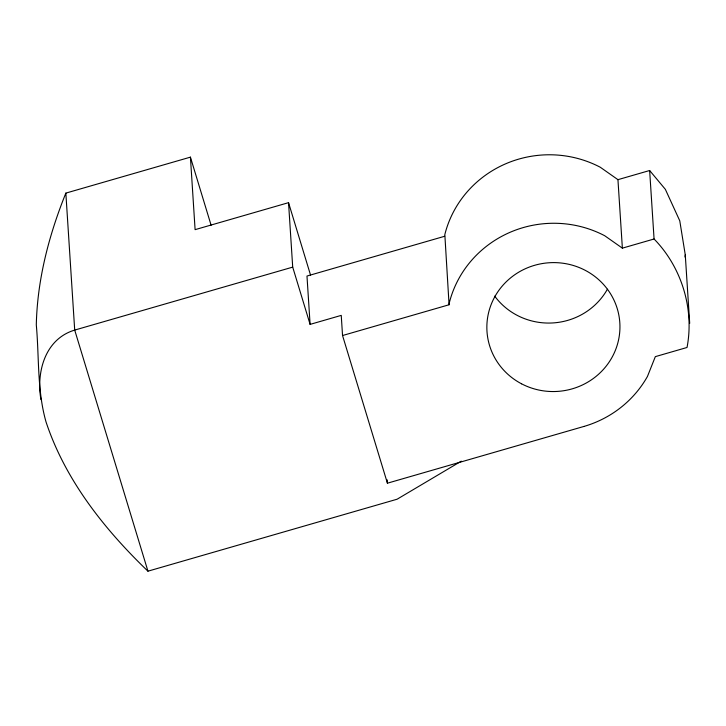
<?xml version="1.0" encoding="UTF-8"?>
<svg xmlns="http://www.w3.org/2000/svg" width="726" height="726" viewBox="0 0 726 726"><rect width="100%" height="100%" fill="white"/><g stroke="black" fill="none" stroke-linecap="round" stroke-linejoin="round"><path stroke-width="1.09" d="M583.822 426.471L387.412 483.198L342.545 335.53L449.076 304.757L444.829 234.571A107.167 103.8 -3.7 0 1 600.293 167.252L617.944 179.667L622.373 248.147L654.072 238.999C681.542 267.095 694.446 308.831 687.032 347.482L655.333 356.638L647.465 376.422A106.958 103.6 -3.7 0 1 583.822 426.48M449.076 304.757L449.258 303.051A107.167 103.8 -3.7 0 1 604.722 235.741L622.373 248.147M685.026 257.049L685.271 254.862L679.772 220.813L665.361 189.341L649.643 170.51L617.944 179.667M211.112 225.251L190.421 157.143L65.848 193.116C48.96 235.061 37.298 279.483 36.3 324.876C39.249 357.237 37.035 390.388 46.019 421.897C65.267 479.995 104.326 529.236 147.95 571.18L397.104 499.216L461.291 461.155M310.546 275.1L288.54 202.663L195.103 229.652L190.421 157.143M288.54 202.663L292.705 267.123L74.705 330.085C45.066 338.924 36.155 372.03 40.919 399.554M444.648 236.277L306.98 276.043L310.102 324.386L341.247 315.383L342.545 335.53M292.705 267.123L310.102 324.386M147.95 571.18L74.705 330.085L65.848 193.116M685.271 254.862L689.7 323.342M649.643 170.51L654.072 238.999M387.194 479.841L387.412 483.198M607.39 289.238A66.556 64.46 -3.7 0 1 494.705 296.126M521.531 383.8A66.556 64.46 -3.7 0 0 619.931 325.257A66.556 64.46 -3.7 0 0 518.745 272.177A66.556 64.46 -3.7 0 0 521.531 383.8"/></g></svg>
